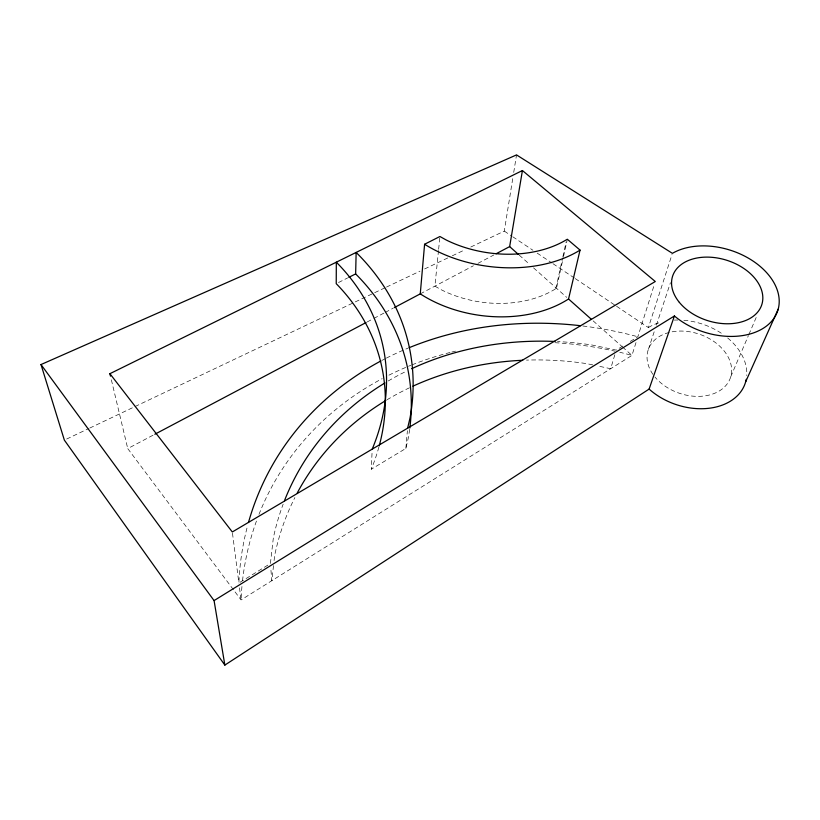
<?xml version="1.0" encoding="UTF-8"?>
<svg xmlns="http://www.w3.org/2000/svg" width="820" height="820" viewBox="0 0 820 820"><rect width="100%" height="100%" fill="white"/><g stroke="black" fill="none" stroke-linecap="round" stroke-linejoin="round"><path stroke-width="0.61" stroke-dasharray="4.1 3.07" d="M409.651 429.321A313.793 235.36 -12.9 0 1 408.247 438.218L405.869 448.427L371.276 469.245L372.157 450.385M405.869 448.427L407.396 430.695M438.505 250.51L434.907 286.139L440.914 289.583A92.834 64.052 8.1 0 0 555.847 288.66L556.514 288.291L563.278 257.644M438.638 249.229L439.92 236.508M273.521 565.585L271.82 580.703L270.805 568.455M274.095 560.542L274.659 555.509A309.027 267.371 25.7 0 1 294.862 497.566M470.813 247.004L504.3 231.096L512.92 177.386M513.72 172.395L516.528 154.908M555.847 288.66L562.602 258.013M562.868 256.783L566.118 242.074M563.545 256.414L567.337 239.255M614.836 354.763L610.674 368.713L597.534 365.925M636.002 342.586L631.953 355.398L241.07 599.932L234.171 590.728M630.272 341.438L637.847 336.764L654.534 283.915M616.599 306.28L648.384 327.559L672.01 254.559M648.374 349.34L654.391 331.167M656.4 325.109L670.432 282.726M730.743 376.739L748.393 335.636M748.896 334.468L756.973 315.669M239.973 582.333L270.395 563.555L273.327 538.053A316.335 271.041 24.8 0 1 283.146 504.187M622.708 346.112L616.22 350.109L591.835 344.974A316.335 271.041 24.8 0 0 557.518 341.571M233.413 589.713L127.746 448.591L153.719 434.846M367.175 321.952L372.823 318.97M373.951 318.375L384.119 312.994M385.246 312.399L393.149 308.217M420.26 293.878L473.406 265.772M477.937 263.374L493.794 254.989M338.516 282.521L347.649 277.929M66.676 439.028L88.611 428.604M89.769 428.06L385.369 287.605M386.517 287.051L420.004 271.143M424.627 268.95L447.72 257.972M452.332 255.778L465.042 249.741M592.757 364.91L586.782 363.649A309.027 267.371 25.7 0 0 526.522 360.113M504.3 231.096L511.711 236.058M512.777 236.765L532.897 250.243M537.141 253.083L551.973 263.015M553.028 263.722L574.215 277.908M575.281 278.615L615.543 305.573M519.214 255.112L529.73 264.47M533.553 267.873L566.692 297.353M593.157 320.886L621.55 346.142M622.493 346.983L631.953 355.398A338.568 293.519 26.1 0 0 619.807 352.292M111.366 379.834L127.746 448.591M232.48 533.205L238.886 583.01M239.512 587.848L241.07 599.932A338.568 293.519 26.1 0 1 242.002 585.87M648.384 327.559A58.937 42.343 18.9 0 1 659.844 322.506M674.327 320.097A58.937 42.343 18.9 0 1 677.863 320.015M683.89 320.271A58.937 42.343 18.9 0 1 722.922 334.334M727.678 337.963A58.937 42.343 18.9 0 1 746.733 375.57M242.515 580.796A338.568 293.519 26.1 0 1 257.172 519.101M258.987 514.365A338.568 293.519 26.1 0 1 382.192 378.645M388.926 375.17A338.568 293.519 26.1 0 1 410.851 365.31M412.029 364.849A338.568 293.519 26.1 0 1 450.631 352.344M451.871 352.036A338.568 293.519 26.1 0 1 455.571 351.134M554.996 342.709A338.568 293.519 26.1 0 1 614.908 351.165M652.935 374.351A43.419 31.18 18.8 0 1 687.631 331.485A43.419 31.18 18.8 0 1 727.36 383.678A43.419 31.18 18.8 0 1 654.975 377.026M238.948 581.708A346.604 297.639 25.1 0 1 247.466 526.194M381.956 360.4A346.604 297.639 25.1 0 1 385.267 358.678M386.384 358.104A346.604 297.639 25.1 0 1 407.95 348.182M582.918 326.001A346.604 297.639 25.1 0 1 637.847 336.764M378.881 447.105A284.97 213.415 -12.8 0 1 371.276 469.245M386.937 399.832A309.027 267.371 25.7 0 1 409.477 387.788M388.219 380.982A316.335 271.041 24.8 0 1 407.058 370.886"/><path stroke-width="1.23" d="M409.815 428.06A313.793 235.36 -12.9 0 0 355.644 273.911L356.146 252.427A321.389 237.656 -12.3 0 1 410.041 417.872L407.622 428.163M394.276 307.623L420.26 293.878L424.596 244.257L439.92 236.508L446.244 240.014A97.16 64.288 8 0 0 566.651 239.624L567.337 239.255L580.047 250.1L568.547 298.992L591.261 319.205M496.059 253.79L509.65 246.605L522.422 170.539L655.293 281.516L232.316 531.965L109.9 373.694L522.422 170.539M649.112 389.08L674.419 315.977A63.56 42.999 17.6 0 0 762.046 329.015A63.56 42.999 17.6 0 0 760.037 266.305A63.56 42.999 17.6 0 0 672.41 253.339L516.528 154.908L41 364.551L64.36 440.125L224.854 665.092L649.112 389.08A58.937 42.343 18.9 0 0 707.824 408.401A58.937 42.343 18.9 0 0 746.251 379.301M745.687 381.71L778.211 309.099M224.854 665.092L214.071 600.588L674.419 315.977M154.847 434.251L366.048 322.557M348.797 277.355L355.644 273.911M509.65 246.605L518.25 254.261M41 364.551L214.071 600.588M109.9 373.694L110.485 376.144M568.547 298.992A110.105 76.014 8.1 0 1 420.26 293.878M372.218 449.124A291.838 215.434 -12.2 0 0 336.323 262.185L336.231 283.669A284.97 213.415 -12.8 0 1 379.199 445.936M580.047 250.1A115.241 76.301 8 0 1 424.596 244.257M297.229 493.015A309.027 267.371 25.7 0 1 385.851 400.488M412.962 386.159A309.027 267.371 25.7 0 1 522.688 360.267M284.468 500.712A316.335 271.041 24.8 0 1 384.99 382.919M411.619 368.723A316.335 271.041 24.8 0 1 554.986 341.458M248.47 522.504A346.604 297.639 25.1 0 1 380.859 360.984M409.108 347.711A346.604 297.639 25.1 0 1 580.406 325.704M679.36 302.385A46.822 31.662 17.6 0 0 758.213 311.436A46.822 31.662 17.6 0 0 713.984 257.521A46.822 31.662 17.6 0 0 679.36 302.385"/></g></svg>
